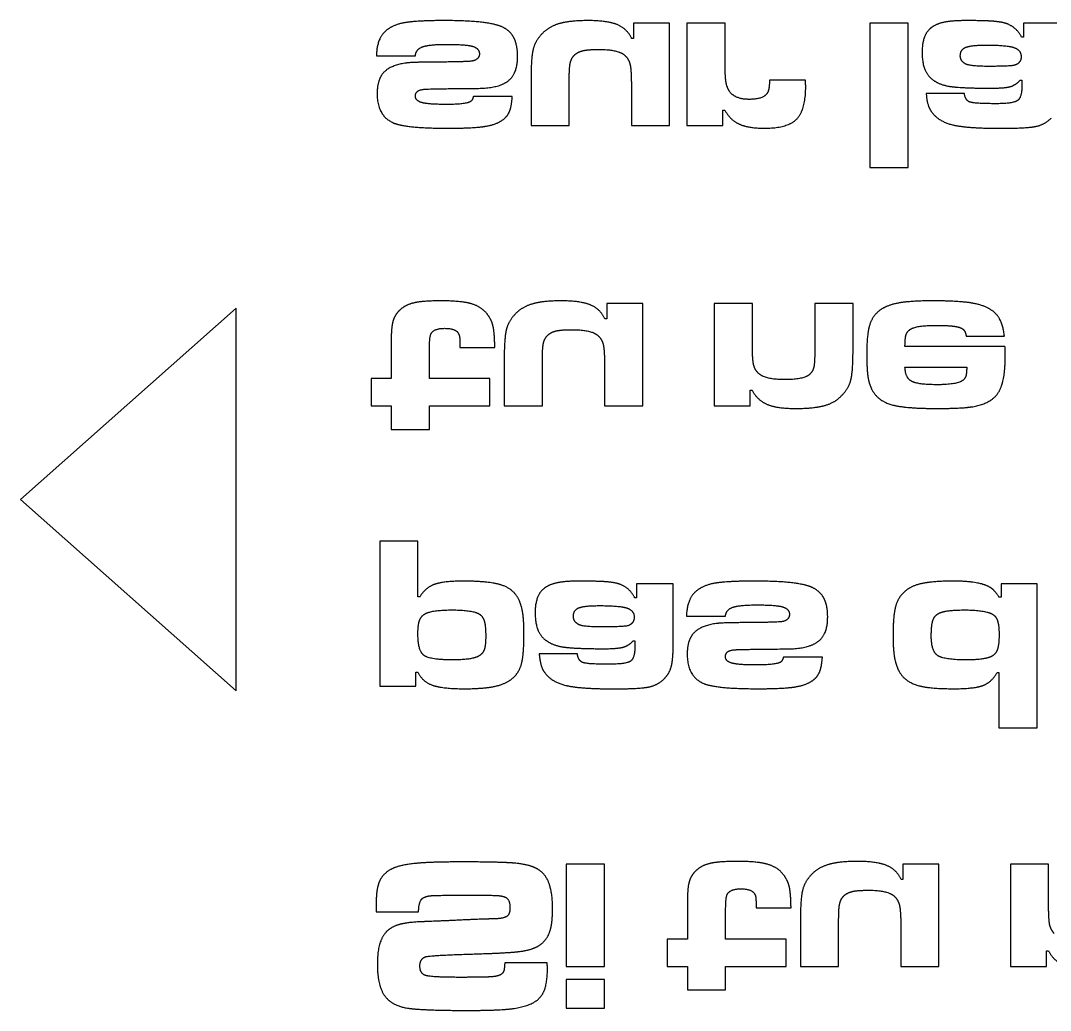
# Model space of a CAD drawing. Header units: millimetres. Extents: x 55 to 233, y 218 to 289.
# Drawn here: x 54.9 to 126.4, y 217.7 to 286.3 of the extents above; entities that cross this region are included whole.
import ezdxf

# ---------------------------------------------------------------- set-up
doc = ezdxf.new("R2010")
doc.units = ezdxf.units.MM
doc.layers.get('0').update_dxf_attribs({"linetype": 'CONTINUOUS'})

msp = doc.modelspace()

# ---------------------------------------------------------------- linework, layer by layer
for p, q in [((99.958, 286.149), (97.46, 286.149)), ((97.46, 286.149), (97.46, 285.087)), ((99.958, 279.05), (99.958, 286.149)), ((103.811, 286.149), (101.159, 286.149)), ((101.159, 286.149), (101.159, 279.05)), ((103.811, 283.204), (103.811, 286.149)), ((127.05, 286.149), (124.5, 286.149)), ((124.5, 286.149), (124.5, 285.182)), ((97.46, 285.087), (97.328, 285.087)), ((124.5, 285.182), (124.376, 285.182)), ((79.621, 283.893), (82.324, 283.893)), ((90.346, 282.296), (90.346, 279.05)), ((92.998, 279.05), (92.998, 282.296)), ((109.387, 282.208), (106.888, 282.208)), ((124.28, 282.2), (124.398, 282.2)), ((124.398, 282.2), (124.398, 281.827)), ((97.306, 281.907), (97.306, 279.05)), ((89.05, 281.057), (86.346, 281.057)), ((120.405, 281.277), (117.76, 281.277)), ((103.658, 279.05), (103.658, 280.12)), ((103.658, 280.12), (103.79, 280.12)), ((90.346, 279.05), (92.998, 279.05)), ((97.306, 279.05), (99.958, 279.05)), ((101.159, 279.05), (103.658, 279.05)), ((98.097, 266.706), (95.599, 266.706)), ((95.599, 266.706), (95.599, 265.644)), ((98.097, 259.607), (98.097, 266.706)), ((105.702, 266.706), (103.05, 266.706)), ((103.05, 266.706), (103.05, 259.607)), ((105.702, 263.871), (105.702, 266.706)), ((112.683, 266.706), (110.031, 266.706)), ((110.031, 266.706), (110.031, 263.482)), ((112.683, 263.482), (112.683, 266.706)), ((95.599, 265.644), (95.467, 265.644)), ((120.537, 264.435), (123.181, 264.435)), ((85.409, 263.665), (87.833, 263.665)), ((123.225, 263.731), (116.288, 263.731)), ((80.647, 263.57), (80.647, 261.504)), ((83.299, 261.504), (83.299, 263.57)), ((88.485, 262.852), (88.485, 259.607)), ((91.137, 259.607), (91.137, 262.852)), ((95.445, 262.464), (95.445, 259.607)), ((116.288, 262.281), (120.573, 262.281)), ((80.647, 261.504), (79.247, 261.504)), ((79.247, 261.504), (79.247, 259.607)), ((87.496, 261.504), (83.299, 261.504)), ((87.496, 259.607), (87.496, 261.504)), ((105.548, 259.607), (105.548, 260.691)), ((105.548, 260.691), (105.687, 260.691)), ((79.247, 259.607), (80.647, 259.607)), ((80.647, 259.607), (80.647, 257.973)), ((83.299, 257.973), (83.299, 259.607)), ((83.299, 259.607), (87.496, 259.607)), ((88.485, 259.607), (91.137, 259.607)), ((95.445, 259.607), (98.097, 259.607)), ((103.05, 259.607), (105.548, 259.607)), ((80.647, 257.973), (83.299, 257.973)), ((79.848, 250.215), (79.848, 240.164)), ((82.5, 250.215), (79.848, 250.215)), ((82.5, 246.347), (82.5, 250.215)), ((100.207, 247.263), (97.658, 247.263)), ((97.658, 247.263), (97.658, 246.296)), ((100.207, 242.992), (100.207, 247.263)), ((125.453, 247.263), (122.954, 247.263)), ((122.954, 247.263), (122.954, 246.332)), ((125.453, 237.263), (125.453, 247.263)), ((82.625, 246.347), (82.5, 246.347)), ((97.658, 246.296), (97.533, 246.296)), ((122.954, 246.332), (122.808, 246.332)), ((101.13, 245.006), (103.833, 245.006)), ((97.438, 243.314), (97.555, 243.314)), ((97.555, 243.314), (97.555, 242.94)), ((93.562, 242.391), (90.918, 242.391)), ((110.559, 242.171), (107.855, 242.171)), ((82.346, 240.164), (82.346, 241.123)), ((82.346, 241.123), (82.493, 241.123)), ((122.691, 241.116), (122.8, 241.116)), ((122.8, 241.116), (122.8, 237.263)), ((79.848, 240.164), (82.346, 240.164)), ((122.8, 237.263), (125.453, 237.263)), ((118.647, 227.819), (116.148, 227.819)), ((116.148, 227.819), (116.148, 226.757)), ((118.647, 220.72), (118.647, 227.819)), ((126.251, 227.819), (123.599, 227.819)), ((123.599, 227.819), (123.599, 220.72)), ((126.251, 224.984), (126.251, 227.819)), ((116.148, 226.757), (116.017, 226.757)), ((79.599, 224.977), (79.599, 224.508)), ((79.599, 224.508), (82.551, 224.508)), ((101.196, 224.684), (101.196, 222.618)), ((103.848, 222.618), (103.848, 224.684)), ((105.958, 224.779), (108.383, 224.779)), ((109.035, 223.966), (109.035, 220.72)), ((111.687, 220.72), (111.687, 223.966)), ((115.995, 223.578), (115.995, 220.72)), ((101.196, 222.618), (99.797, 222.618)), ((99.797, 222.618), (99.797, 220.72)), ((108.046, 222.618), (103.848, 222.618)), ((108.046, 220.72), (108.046, 222.618)), ((126.097, 220.72), (126.097, 221.805)), ((126.097, 221.805), (126.236, 221.805)), ((91.474, 220.962), (88.522, 220.962)), ((99.797, 220.72), (101.196, 220.72)), ((101.196, 220.72), (101.196, 219.087)), ((103.848, 219.087), (103.848, 220.72)), ((103.848, 220.72), (108.046, 220.72)), ((109.035, 220.72), (111.687, 220.72)), ((115.995, 220.72), (118.647, 220.72)), ((123.599, 220.72), (126.097, 220.72)), ((101.196, 219.087), (103.848, 219.087))]:
    msp.add_line(p, q)
for points in [[(113.848, 276.149), (116.5, 276.149), (116.5, 286.149), (113.848, 286.149)], [(69.891, 239.824), (69.891, 266.372), (54.939, 253.098)], [(92.793, 220.72), (95.445, 220.72), (95.445, 227.819), (92.793, 227.819)], [(92.793, 217.819), (95.445, 217.819), (95.445, 219.812), (92.793, 219.812)]]:
    msp.add_lwpolyline(points, close=True)
for points in [[(81.57, 286.182), (80.727, 286.032), (80.244, 285.592)], [(84.354, 286.332), (82.412, 286.332), (81.57, 286.182)], [(88.324, 285.9), (87.387, 286.332), (84.354, 286.332)], [(89.152, 285.149), (88.888, 285.651), (88.324, 285.9)], [(92.332, 286.127), (91.606, 285.922), (91.13, 285.438)], [(94.288, 286.332), (93.057, 286.332), (92.332, 286.127)], [(96.324, 286.05), (95.636, 286.332), (94.288, 286.332)], [(97.328, 285.087), (97.013, 285.768), (96.324, 286.05)], [(118.918, 286.197), (118.339, 286.061), (117.987, 285.731)], [(120.566, 286.332), (119.496, 286.332), (118.918, 286.197)], [(122.5, 286.277), (121.892, 286.332), (120.566, 286.332)], [(123.445, 286.076), (123.108, 286.222), (122.5, 286.277)], [(124.376, 285.182), (124.083, 285.797), (123.445, 286.076)], [(80.244, 285.592), (79.643, 285.05), (79.621, 283.893)], [(89.416, 283.841), (89.416, 284.647), (89.152, 285.149)], [(91.13, 285.438), (90.647, 284.94), (90.496, 284.343)], [(117.987, 285.731), (117.474, 285.241), (117.474, 284.127)], [(82.324, 283.893), (82.361, 284.347), (82.83, 284.515)], [(82.83, 284.515), (83.299, 284.684), (84.544, 284.684)], [(84.544, 284.684), (85.833, 284.684), (86.299, 284.545)], [(86.299, 284.545), (86.764, 284.405), (86.764, 284.024)], [(90.496, 284.343), (90.346, 283.746), (90.346, 282.296)], [(93.958, 284.248), (94.324, 284.332), (95.086, 284.332)], [(95.086, 284.332), (96.376, 284.332), (96.837, 283.937)], [(120.126, 283.893), (120.126, 284.325), (120.507, 284.479)], [(120.507, 284.479), (120.888, 284.633), (121.958, 284.633)], [(121.958, 284.633), (123.35, 284.633), (123.848, 284.464)], [(123.848, 284.464), (124.346, 284.296), (124.346, 283.827)], [(86.764, 284.024), (86.764, 283.658), (86.317, 283.534)], [(88.742, 282.134), (89.416, 282.625), (89.416, 283.841)], [(93.072, 283.402), (93.145, 283.731), (93.365, 283.944)], [(93.365, 283.944), (93.592, 284.164), (93.958, 284.248)], [(96.837, 283.937), (97.123, 283.687), (97.214, 283.296)], [(117.474, 284.127), (117.474, 282.889), (118.083, 282.339)], [(120.515, 283.314), (120.126, 283.504), (120.126, 283.893)], [(124.346, 283.827), (124.346, 283.402), (123.914, 283.241)], [(81.687, 283.387), (80.442, 283.219), (80.002, 282.574)], [(84.053, 283.453), (82.134, 283.453), (81.687, 283.387)], [(86.317, 283.534), (86.112, 283.475), (84.053, 283.453)], [(92.998, 282.296), (92.998, 283.072), (93.072, 283.402)], [(97.214, 283.296), (97.306, 282.904), (97.306, 281.907)], [(103.881, 282.013), (103.811, 282.391), (103.811, 283.204)], [(122.178, 283.153), (120.837, 283.153), (120.515, 283.314)], [(123.914, 283.241), (123.716, 283.167), (122.178, 283.153)], [(80.002, 282.574), (79.672, 282.09), (79.672, 281.27)], [(106.888, 282.208), (106.888, 281.585), (106.757, 281.336)], [(109.401, 281.731), (109.401, 281.827), (109.387, 282.208)], [(118.083, 282.339), (118.566, 281.907), (119.357, 281.775)], [(123.581, 281.75), (123.973, 281.856), (124.28, 282.2)], [(82.324, 281.094), (82.324, 281.526), (82.962, 281.57)], [(82.962, 281.57), (83.46, 281.607), (86.581, 281.629)], [(86.581, 281.629), (88.075, 281.636), (88.742, 282.134)], [(104.148, 281.38), (103.951, 281.636), (103.881, 282.013)], [(108.771, 279.497), (109.401, 280.127), (109.401, 281.731)], [(119.357, 281.775), (120.148, 281.644), (122.273, 281.644)], [(122.273, 281.644), (123.189, 281.644), (123.581, 281.75)], [(124.398, 281.827), (124.398, 280.991), (124.09, 280.779)], [(79.672, 281.27), (79.672, 279.702), (80.83, 279.226)], [(82.786, 280.64), (82.324, 280.764), (82.324, 281.094)], [(86.346, 281.057), (86.273, 280.794), (86.163, 280.72)], [(88.877, 280.083), (88.998, 280.413), (89.05, 281.057)], [(105.489, 280.867), (104.544, 280.867), (104.148, 281.38)], [(106.757, 281.336), (106.5, 280.867), (105.489, 280.867)], [(117.76, 281.277), (117.811, 280.449), (118.112, 280.024)], [(120.808, 280.676), (120.471, 280.786), (120.405, 281.277)], [(124.09, 280.779), (123.782, 280.567), (122.573, 280.567)], [(84.493, 280.515), (83.247, 280.515), (82.786, 280.64)], [(86.163, 280.72), (85.833, 280.515), (84.493, 280.515)], [(88.478, 279.519), (88.757, 279.753), (88.877, 280.083)], [(103.79, 280.12), (104.163, 279.438), (104.79, 279.153)], [(122.573, 280.567), (121.145, 280.567), (120.808, 280.676)], [(87.203, 279.002), (88.024, 279.138), (88.478, 279.519)], [(106.537, 278.867), (108.141, 278.867), (108.771, 279.497)], [(118.112, 280.024), (118.588, 279.343), (119.588, 279.101)], [(125.357, 278.991), (125.995, 279.123), (126.442, 279.57)], [(80.83, 279.226), (81.702, 278.867), (84.573, 278.867)], [(84.573, 278.867), (86.383, 278.867), (87.203, 279.002)], [(104.79, 279.153), (105.416, 278.867), (106.537, 278.867)], [(119.588, 279.101), (120.588, 278.86), (122.969, 278.86)], [(122.969, 278.86), (124.72, 278.86), (125.357, 278.991)], [(82.233, 266.75), (81.614, 266.611), (81.225, 266.23)], [(84.126, 266.889), (82.852, 266.889), (82.233, 266.75)], [(86.203, 266.687), (85.504, 266.889), (84.126, 266.889)], [(87.299, 265.981), (86.903, 266.486), (86.203, 266.687)], [(90.471, 266.684), (89.746, 266.479), (89.269, 265.995)], [(92.427, 266.889), (91.196, 266.889), (90.471, 266.684)], [(94.463, 266.607), (93.775, 266.889), (92.427, 266.889)], [(95.467, 265.644), (95.152, 266.325), (94.463, 266.607)], [(115.841, 266.739), (115.013, 266.589), (114.529, 266.222)], [(118.214, 266.889), (116.669, 266.889), (115.841, 266.739)], [(121.028, 266.717), (120.09, 266.889), (118.214, 266.889)], [(122.478, 266.098), (121.965, 266.545), (121.028, 266.717)], [(81.225, 266.23), (80.94, 265.951), (80.815, 265.622)], [(87.713, 265.138), (87.606, 265.592), (87.299, 265.981)], [(89.269, 265.995), (88.786, 265.497), (88.636, 264.9)], [(114.529, 266.222), (114.017, 265.834), (113.826, 265.186)], [(123.181, 264.435), (123.072, 265.592), (122.478, 266.098)], [(80.815, 265.622), (80.691, 265.292), (80.661, 264.713)], [(87.833, 263.665), (87.819, 264.684), (87.713, 265.138)], [(113.826, 265.186), (113.636, 264.537), (113.636, 263.189)], [(116.632, 264.896), (117.028, 265.189), (118.42, 265.189)], [(118.42, 265.189), (119.306, 265.189), (119.749, 265.12)], [(119.749, 265.12), (120.192, 265.05), (120.354, 264.889)], [(80.661, 264.713), (80.647, 264.501), (80.647, 263.57)], [(83.299, 263.57), (83.299, 264.405), (83.416, 264.618)], [(83.416, 264.618), (83.614, 264.984), (84.354, 264.984)], [(84.354, 264.984), (85.123, 264.984), (85.306, 264.633)], [(85.306, 264.633), (85.379, 264.493), (85.394, 264.358)], [(85.394, 264.358), (85.409, 264.222), (85.409, 263.665)], [(88.636, 264.9), (88.485, 264.303), (88.485, 262.852)], [(91.211, 263.959), (91.284, 264.288), (91.504, 264.501)], [(91.504, 264.501), (91.731, 264.72), (92.097, 264.805)], [(92.097, 264.805), (92.463, 264.889), (93.225, 264.889)], [(93.225, 264.889), (94.515, 264.889), (94.976, 264.493)], [(94.976, 264.493), (95.262, 264.244), (95.354, 263.852)], [(116.288, 263.731), (116.288, 264.274), (116.357, 264.508)], [(116.357, 264.508), (116.427, 264.742), (116.632, 264.896)], [(120.354, 264.889), (120.485, 264.757), (120.537, 264.435)], [(91.137, 262.852), (91.137, 263.629), (91.211, 263.959)], [(95.354, 263.852), (95.445, 263.46), (95.445, 262.464)], [(105.775, 262.523), (105.702, 262.896), (105.702, 263.871)], [(123.24, 263.013), (123.24, 263.182), (123.225, 263.731)], [(110.031, 263.482), (110.031, 262.625), (109.969, 262.321)], [(112.537, 261.416), (112.683, 262.017), (112.683, 263.482)], [(113.636, 263.189), (113.636, 262.178), (113.709, 261.669)], [(122.757, 260.512), (123.24, 261.255), (123.24, 263.013)], [(106.09, 261.893), (105.848, 262.149), (105.775, 262.523)], [(109.969, 262.321), (109.907, 262.017), (109.694, 261.805)], [(116.749, 261.307), (116.317, 261.541), (116.288, 262.281)], [(120.573, 262.281), (120.559, 261.863), (120.518, 261.706)], [(107.914, 261.424), (106.537, 261.424), (106.09, 261.893)], [(109.694, 261.805), (109.306, 261.424), (107.914, 261.424)], [(113.709, 261.669), (113.782, 261.16), (113.987, 260.75)], [(120.518, 261.706), (120.478, 261.548), (120.361, 261.424)], [(111.899, 260.318), (112.39, 260.816), (112.537, 261.416)], [(113.987, 260.75), (114.412, 259.9), (115.526, 259.644)], [(118.522, 261.072), (117.181, 261.072), (116.749, 261.307)], [(120.361, 261.424), (120.017, 261.072), (118.522, 261.072)], [(105.687, 260.691), (106.046, 259.995), (106.731, 259.709)], [(110.702, 259.625), (111.431, 259.827), (111.899, 260.318)], [(120.984, 259.548), (122.273, 259.768), (122.757, 260.512)], [(106.731, 259.709), (107.416, 259.424), (108.698, 259.424)], [(108.698, 259.424), (109.973, 259.424), (110.702, 259.625)], [(115.526, 259.644), (116.478, 259.424), (118.485, 259.424)], [(118.485, 259.424), (120.258, 259.424), (120.984, 259.548)], [(83.643, 247.215), (83.013, 246.984), (82.625, 246.347)], [(85.628, 247.446), (84.273, 247.446), (83.643, 247.215)], [(88.361, 247.149), (87.511, 247.446), (85.628, 247.446)], [(92.075, 247.31), (91.496, 247.175), (91.145, 246.845)], [(93.724, 247.446), (92.654, 247.446), (92.075, 247.31)], [(95.658, 247.391), (95.05, 247.446), (93.724, 247.446)], [(96.603, 247.189), (96.266, 247.336), (95.658, 247.391)], [(97.533, 246.296), (97.24, 246.911), (96.603, 247.189)], [(103.079, 247.296), (102.236, 247.145), (101.753, 246.706)], [(105.863, 247.446), (103.921, 247.446), (103.079, 247.296)], [(109.833, 247.013), (108.896, 247.446), (105.863, 247.446)], [(117.46, 247.277), (116.683, 247.109), (116.229, 246.691)], [(119.672, 247.446), (118.236, 247.446), (117.46, 247.277)], [(122.192, 247.013), (121.46, 247.446), (119.672, 247.446)], [(89.54, 246.076), (89.211, 246.852), (88.361, 247.149)], [(91.145, 246.845), (90.632, 246.354), (90.632, 245.241)], [(101.753, 246.706), (101.152, 246.164), (101.13, 245.006)], [(110.661, 246.263), (110.398, 246.764), (109.833, 247.013)], [(116.229, 246.691), (115.79, 246.296), (115.625, 245.644)], [(122.808, 246.332), (122.529, 246.816), (122.192, 247.013)], [(89.786, 245.153), (89.716, 245.658), (89.54, 246.076)], [(93.665, 245.592), (94.046, 245.746), (95.116, 245.746)], [(95.116, 245.746), (96.507, 245.746), (97.006, 245.578)], [(104.339, 245.629), (104.808, 245.797), (106.053, 245.797)], [(106.053, 245.797), (107.343, 245.797), (107.808, 245.658)], [(110.925, 244.955), (110.925, 245.761), (110.661, 246.263)], [(82.61, 244.709), (82.72, 245.021), (82.991, 245.175)], [(82.991, 245.175), (83.453, 245.446), (84.866, 245.446)], [(84.866, 245.446), (86.332, 245.446), (86.771, 245.153)], [(86.771, 245.153), (87.02, 244.984), (87.112, 244.651)], [(89.855, 243.746), (89.855, 244.647), (89.786, 245.153)], [(90.632, 245.241), (90.632, 244.002), (91.24, 243.453)], [(93.284, 245.006), (93.284, 245.438), (93.665, 245.592)], [(97.006, 245.578), (97.504, 245.409), (97.504, 244.94)], [(103.833, 245.006), (103.87, 245.46), (104.339, 245.629)], [(107.808, 245.658), (108.273, 245.519), (108.273, 245.138)], [(108.273, 245.138), (108.273, 244.772), (107.826, 244.647)], [(115.625, 245.644), (115.46, 244.991), (115.46, 243.673)], [(118.244, 244.775), (118.376, 245.116), (118.735, 245.255)], [(118.735, 245.255), (119.211, 245.446), (120.405, 245.446)], [(120.405, 245.446), (121.885, 245.446), (122.376, 245.138)], [(122.376, 245.138), (122.617, 244.991), (122.716, 244.669)], [(82.5, 243.79), (82.5, 244.398), (82.61, 244.709)], [(87.112, 244.651), (87.203, 244.318), (87.203, 243.607)], [(93.672, 244.427), (93.284, 244.618), (93.284, 245.006)], [(95.335, 244.266), (93.995, 244.266), (93.672, 244.427)], [(97.072, 244.354), (96.874, 244.281), (95.335, 244.266)], [(97.504, 244.94), (97.504, 244.515), (97.072, 244.354)], [(103.196, 244.501), (101.951, 244.332), (101.511, 243.687)], [(105.562, 244.567), (103.643, 244.567), (103.196, 244.501)], [(107.826, 244.647), (107.621, 244.589), (105.562, 244.567)], [(110.251, 243.248), (110.925, 243.739), (110.925, 244.955)], [(118.112, 243.636), (118.112, 244.435), (118.244, 244.775)], [(122.716, 244.669), (122.815, 244.347), (122.815, 243.724)], [(82.888, 242.318), (82.5, 242.655), (82.5, 243.79)], [(87.203, 243.607), (87.203, 242.955), (87.094, 242.669)], [(89.702, 241.772), (89.855, 242.398), (89.855, 243.746)], [(101.511, 243.687), (101.181, 243.204), (101.181, 242.383)], [(115.46, 243.673), (115.46, 242.757), (115.551, 242.2)], [(118.555, 242.281), (118.112, 242.581), (118.112, 243.636)], [(122.815, 243.724), (122.815, 242.999), (122.683, 242.662)], [(91.24, 243.453), (91.724, 243.021), (92.515, 242.889)], [(92.515, 242.889), (93.306, 242.757), (95.431, 242.757)], [(96.738, 242.863), (97.13, 242.97), (97.438, 243.314)], [(97.555, 242.94), (97.555, 242.105), (97.247, 241.893)], [(100.079, 241.53), (100.207, 242.024), (100.207, 242.992)], [(108.09, 242.742), (109.584, 242.75), (110.251, 243.248)], [(84.947, 241.981), (83.277, 241.981), (82.888, 242.318)], [(86.676, 242.222), (86.222, 241.988), (84.947, 241.981)], [(87.094, 242.669), (86.984, 242.383), (86.676, 242.222)], [(90.918, 242.391), (90.969, 241.563), (91.269, 241.138)], [(93.965, 241.79), (93.628, 241.9), (93.562, 242.391)], [(95.431, 242.757), (96.346, 242.757), (96.738, 242.863)], [(101.181, 242.383), (101.181, 240.816), (102.339, 240.339)], [(103.833, 242.208), (103.833, 242.64), (104.471, 242.684)], [(104.295, 241.753), (103.833, 241.878), (103.833, 242.208)], [(104.471, 242.684), (104.969, 242.72), (108.09, 242.742)], [(115.551, 242.2), (115.643, 241.644), (115.863, 241.219)], [(120.566, 241.981), (118.998, 241.981), (118.555, 242.281)], [(122.214, 242.186), (121.731, 241.981), (120.566, 241.981)], [(122.683, 242.662), (122.551, 242.325), (122.214, 242.186)], [(89.123, 240.757), (89.548, 241.145), (89.702, 241.772)], [(95.731, 241.68), (94.302, 241.68), (93.965, 241.79)], [(97.247, 241.893), (96.94, 241.68), (95.731, 241.68)], [(99.599, 240.684), (99.951, 241.035), (100.079, 241.53)], [(106.002, 241.629), (104.757, 241.629), (104.295, 241.753)], [(107.672, 241.834), (107.343, 241.629), (106.002, 241.629)], [(107.855, 242.171), (107.782, 241.907), (107.672, 241.834)], [(110.387, 241.197), (110.507, 241.526), (110.559, 242.171)], [(82.493, 241.123), (82.83, 240.464), (83.522, 240.222)], [(87.892, 240.16), (88.669, 240.339), (89.123, 240.757)], [(91.269, 241.138), (91.746, 240.457), (92.746, 240.215)], [(109.987, 240.633), (110.266, 240.867), (110.387, 241.197)], [(115.863, 241.219), (116.28, 240.427), (117.328, 240.171)], [(121.705, 240.211), (122.31, 240.442), (122.691, 241.116)], [(83.522, 240.222), (84.214, 239.981), (85.746, 239.981)], [(85.746, 239.981), (87.116, 239.981), (87.892, 240.16)], [(92.746, 240.215), (93.746, 239.973), (96.126, 239.973)], [(96.126, 239.973), (97.877, 239.973), (98.515, 240.105)], [(98.515, 240.105), (99.152, 240.237), (99.599, 240.684)], [(102.339, 240.339), (103.211, 239.981), (106.083, 239.981)], [(106.083, 239.981), (107.892, 239.981), (108.713, 240.116)], [(108.713, 240.116), (109.533, 240.252), (109.987, 240.633)], [(117.328, 240.171), (118.097, 239.981), (119.702, 239.981)], [(119.702, 239.981), (121.101, 239.981), (121.705, 240.211)], [(85.548, 227.966), (83.291, 227.966), (82.214, 227.849)], [(89.233, 227.878), (88.244, 227.966), (85.548, 227.966)], [(104.676, 228.002), (103.401, 228.002), (102.782, 227.863)], [(106.753, 227.801), (106.053, 228.002), (104.676, 228.002)], [(112.976, 228.002), (111.746, 228.002), (111.02, 227.797)], [(115.013, 227.72), (114.324, 228.002), (112.976, 228.002)], [(80.595, 227.431), (80.031, 227.109), (79.815, 226.581)], [(82.214, 227.849), (81.137, 227.731), (80.595, 227.431)], [(90.665, 227.541), (90.156, 227.79), (89.233, 227.878)], [(91.46, 226.786), (91.174, 227.292), (90.665, 227.541)], [(101.775, 227.343), (101.489, 227.065), (101.365, 226.735)], [(102.782, 227.863), (102.163, 227.724), (101.775, 227.343)], [(107.848, 227.094), (107.453, 227.6), (106.753, 227.801)], [(111.02, 227.797), (110.295, 227.592), (109.819, 227.109)], [(116.017, 226.757), (115.702, 227.438), (115.013, 227.72)], [(79.815, 226.581), (79.599, 226.054), (79.599, 224.977)], [(91.841, 224.684), (91.841, 226.098), (91.46, 226.786)], [(101.365, 226.735), (101.24, 226.405), (101.211, 225.827)], [(108.262, 226.252), (108.156, 226.706), (107.848, 227.094)], [(109.819, 227.109), (109.335, 226.611), (109.185, 226.013)], [(101.211, 225.827), (101.196, 225.614), (101.196, 224.684)], [(103.965, 225.731), (104.163, 226.098), (104.903, 226.098)], [(104.903, 226.098), (105.672, 226.098), (105.855, 225.746)], [(105.855, 225.746), (105.929, 225.607), (105.943, 225.471)], [(108.383, 224.779), (108.368, 225.797), (108.262, 226.252)], [(109.185, 226.013), (109.035, 225.416), (109.035, 223.966)], [(112.053, 225.614), (112.28, 225.834), (112.647, 225.918)], [(112.647, 225.918), (113.013, 226.002), (113.775, 226.002)], [(113.775, 226.002), (115.064, 226.002), (115.526, 225.607)], [(82.551, 224.508), (82.544, 225.248), (82.852, 225.46)], [(82.852, 225.46), (83.072, 225.6), (83.42, 225.625)], [(83.42, 225.625), (83.768, 225.651), (85.614, 225.665)], [(85.614, 225.665), (87.548, 225.658), (87.936, 225.64)], [(87.936, 225.64), (88.324, 225.622), (88.551, 225.526)], [(88.551, 225.526), (88.888, 225.387), (88.888, 224.772)], [(103.848, 224.684), (103.848, 225.519), (103.965, 225.731)], [(105.943, 225.471), (105.958, 225.336), (105.958, 224.779)], [(111.687, 223.966), (111.687, 224.742), (111.76, 225.072)], [(111.76, 225.072), (111.833, 225.402), (112.053, 225.614)], [(115.526, 225.607), (115.811, 225.358), (115.903, 224.966)], [(88.888, 224.772), (88.888, 224.325), (88.65, 224.175)], [(91.614, 223.032), (91.841, 223.607), (91.841, 224.684)], [(115.903, 224.966), (115.995, 224.574), (115.995, 223.578)], [(126.324, 223.636), (126.251, 224.01), (126.251, 224.984)], [(81.17, 223.611), (80.581, 223.438), (80.251, 223.05)], [(82.859, 223.819), (81.76, 223.783), (81.17, 223.611)], [(85.291, 223.922), (83.423, 223.834), (82.859, 223.819)], [(87.68, 224.01), (87.116, 224.01), (85.291, 223.922)], [(88.65, 224.175), (88.412, 224.024), (87.68, 224.01)], [(126.639, 223.006), (126.398, 223.263), (126.324, 223.636)], [(80.251, 223.05), (79.687, 222.405), (79.687, 220.896)], [(90.837, 222.127), (91.387, 222.457), (91.614, 223.032)], [(83.064, 221.394), (83.416, 221.49), (86.295, 221.578)], [(86.295, 221.578), (88.72, 221.651), (89.537, 221.75)], [(89.537, 221.75), (90.354, 221.849), (90.837, 222.127)], [(126.236, 221.805), (126.595, 221.109), (127.28, 220.823)], [(79.687, 220.896), (79.687, 219.204), (80.332, 218.508)], [(82.639, 220.75), (82.639, 221.277), (83.064, 221.394)], [(83.064, 220.079), (82.639, 220.2), (82.639, 220.75)], [(88.522, 220.962), (88.507, 220.545), (88.453, 220.391)], [(91.482, 220.493), (91.482, 220.618), (91.474, 220.962)], [(85.431, 219.959), (83.489, 219.959), (83.064, 220.079)], [(88.236, 220.142), (88.039, 220.024), (87.54, 219.991)], [(88.453, 220.391), (88.398, 220.237), (88.236, 220.142)], [(90.969, 218.556), (91.482, 219.131), (91.482, 220.493)], [(87.54, 219.991), (87.042, 219.959), (85.431, 219.959)], [(80.332, 218.508), (80.822, 217.966), (81.841, 217.816)], [(89.079, 217.79), (90.456, 217.981), (90.969, 218.556)], [(81.841, 217.816), (82.859, 217.665), (85.98, 217.665)], [(85.98, 217.665), (88.185, 217.665), (89.079, 217.79)]]:
    msp.add_open_spline(points, degree=2)

doc.saveas('drawing.dxf')
